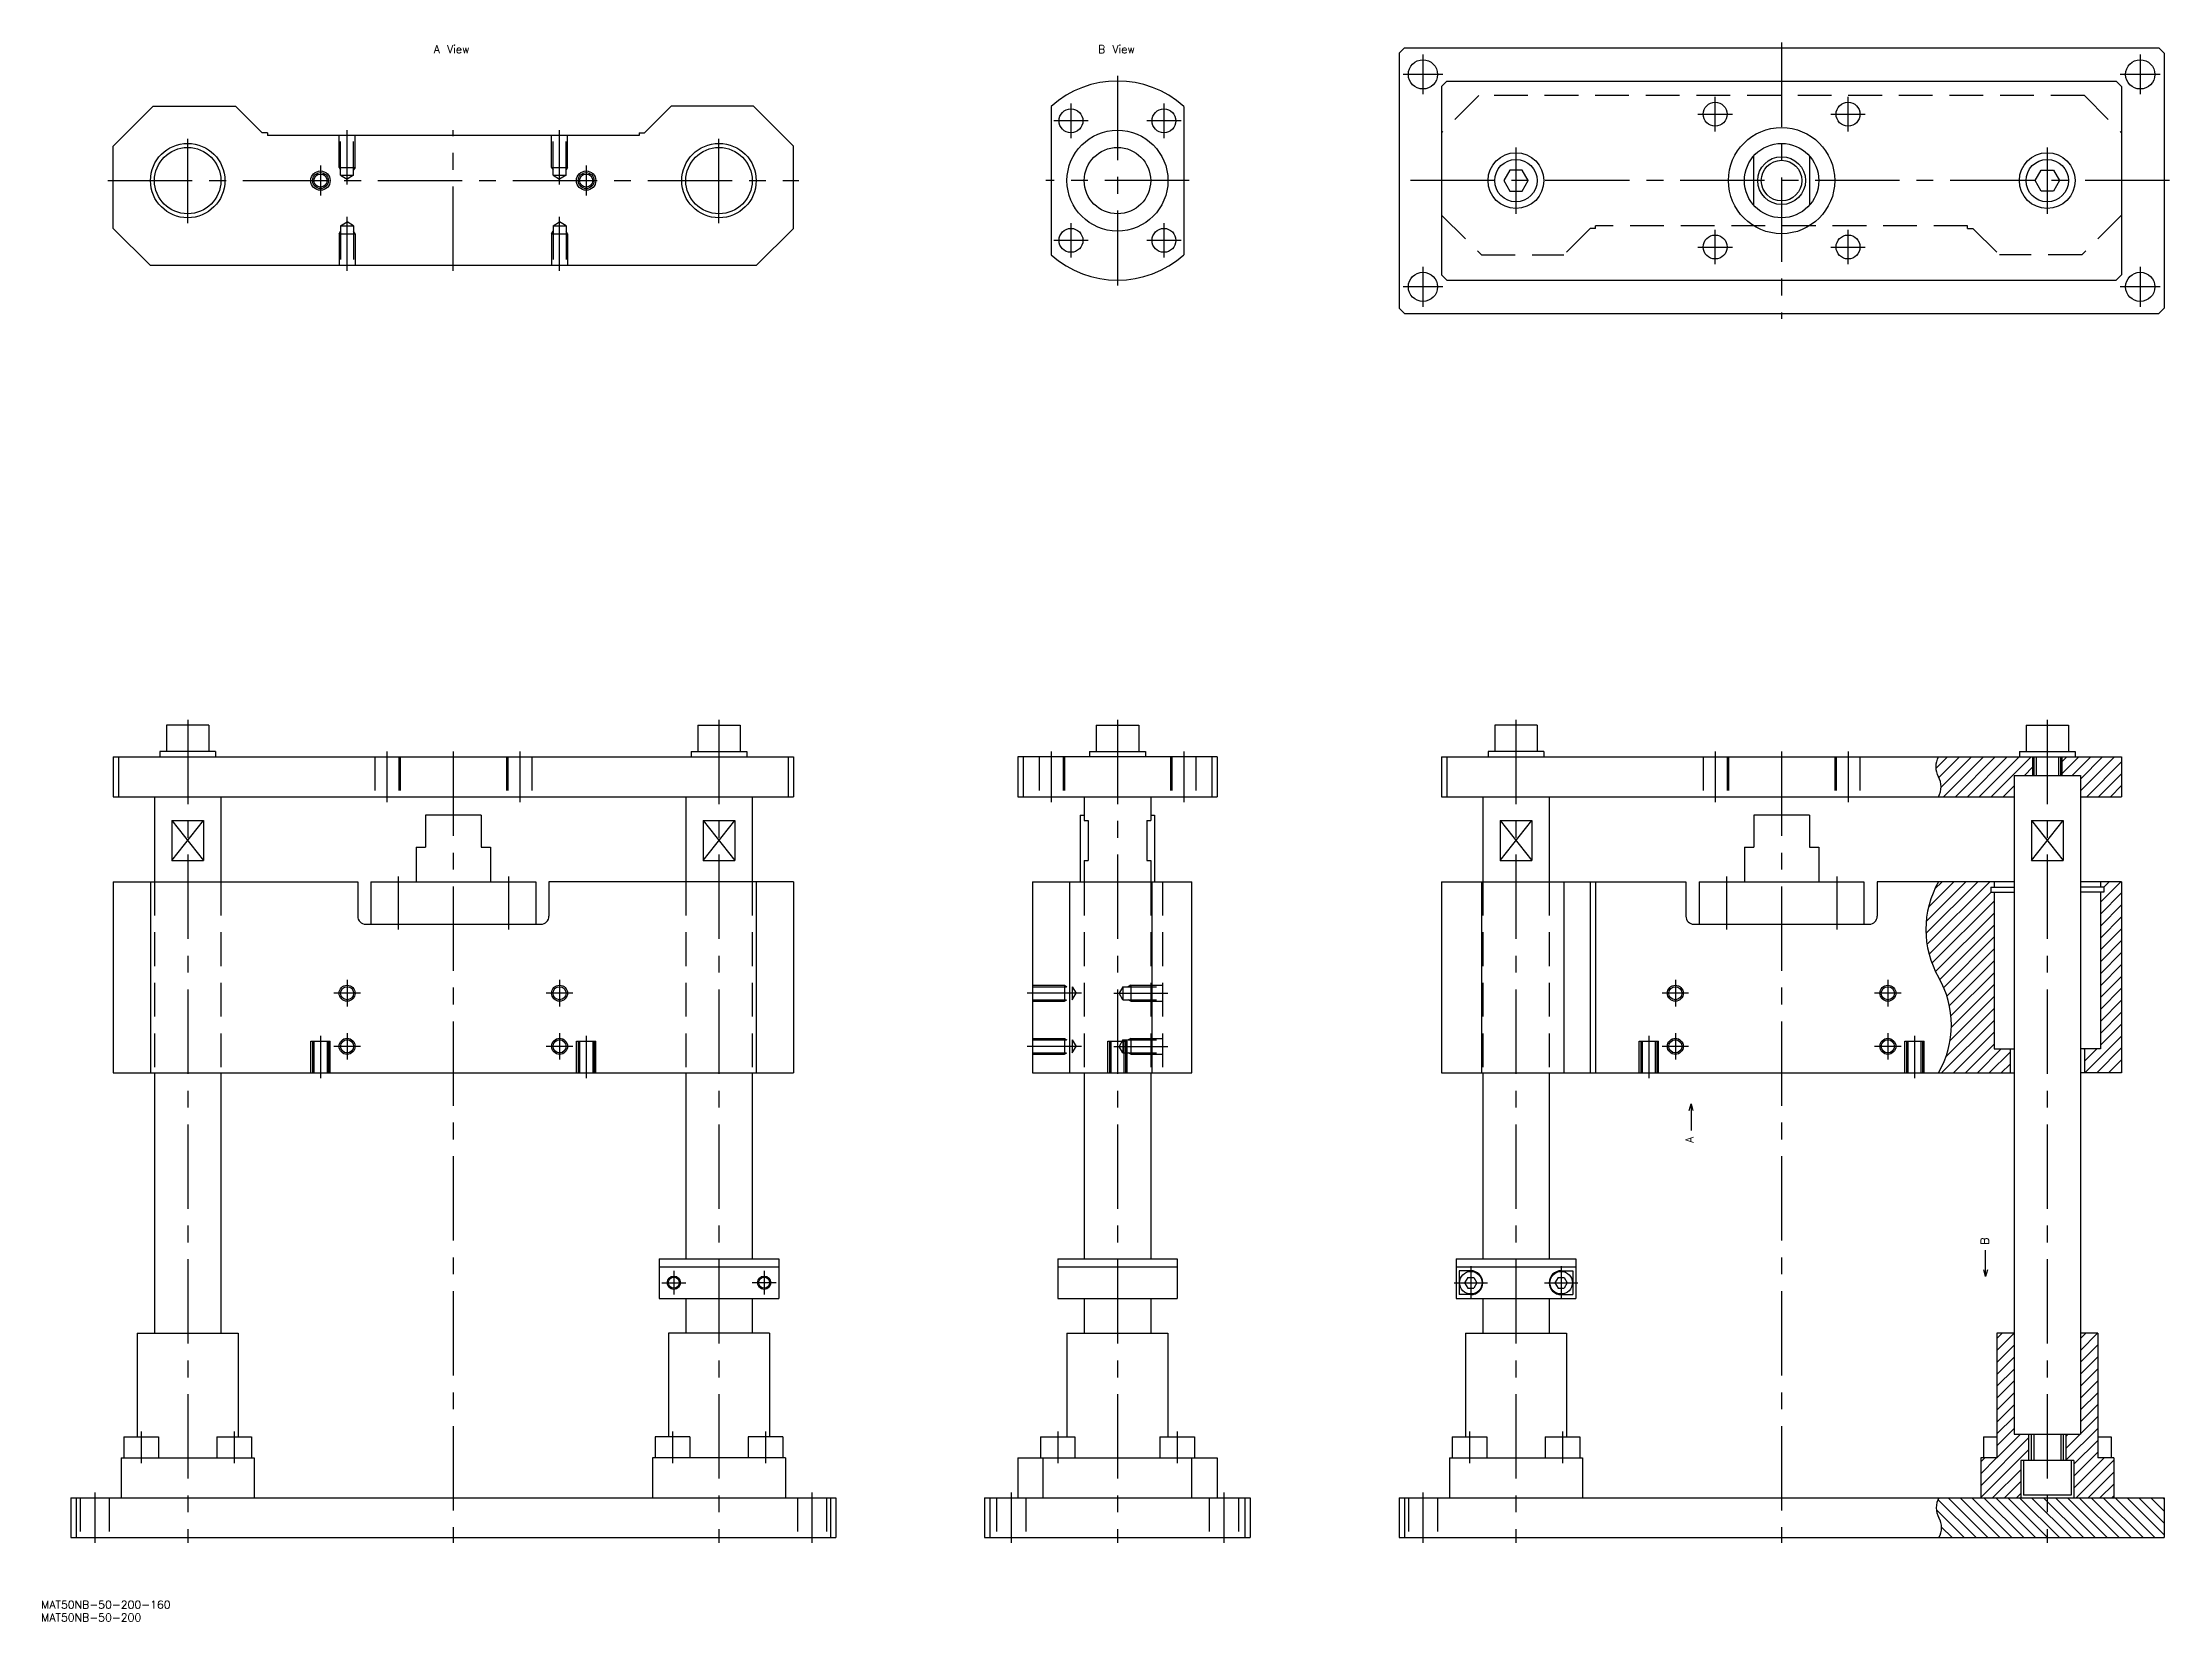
# Model space of a CAD drawing. Extents: x -405 to 396, y -543 to 52.
import ezdxf

# ---------------------------------------------------------------- set-up
doc = ezdxf.new("R2010")
doc.units = 0
doc.linetypes.add('CENTER', pattern=[50.8, 31.75, -6.35, 6.35, -6.35])
doc.linetypes.add('DASHED', pattern=[19.05, 12.7, -6.35])
doc.layers.get('0').update_dxf_attribs({"linetype": 'CONTINUOUS'})
doc.layers.add('CENTER', color=1, linetype='CENTER')
doc.styles.get("Standard").update_dxf_attribs({"font": 'txt.shx', "height": 3, "bigfont": 'bigfont.shx'})

# ---------------------------------------------------------------- blocks, each defined once
blk = doc.blocks.new('*U3')
at = {"color": 137, "linetype": 'CONTINUOUS'}
blk.add_text('A View', height=3, dxfattribs=at).set_placement((-257.37, 47.96))
blk = doc.blocks.new('*U4')
at = {"color": 137, "linetype": 'CONTINUOUS'}
blk.add_text('B View', height=3, dxfattribs=at).set_placement((-7.28, 47.96))
blk = doc.blocks.new('*U5')
at = {"color": 7, "linetype": 'CONTINUOUS'}
blk.add_text('MAT50NB-50-200-160', height=3, dxfattribs=at).set_placement((-405.15, -537.73))
blk = doc.blocks.new('*U6')
at = {"color": 7, "linetype": 'CONTINUOUS'}
blk.add_text('MAT50NB-50-200', height=3, dxfattribs=at).set_placement((-405.15, -542.56))
blk = doc.blocks.new('_OPEN30')
at = {"color": 0, "linetype": 'BYBLOCK'}
for p, q in [((-1, 0.27), (0, 0)), ((0, 0), (-1, -0.27)), ((0, 0), (-1, 0))]:
    blk.add_line(p, q, dxfattribs=at)
blk = doc.blocks.new('*U7')
at = {"color": 137, "linetype": 'CONTINUOUS'}
blk.add_lwpolyline([(326.79, -410.19), (326.79, -402.69)], dxfattribs=at)
at = {"color": 137, "linetype": 'CONTINUOUS', "xscale": 2.5, "yscale": 2.5, "zscale": 2.5, "rotation": 270}
blk.add_blockref('_OPEN30', (326.79, -412.69), dxfattribs=at)
blk = doc.blocks.new('*U8')
at = {"color": 137, "linetype": 'CONTINUOUS'}
blk.add_lwpolyline([(215.91, -350.19), (215.91, -357.69)], dxfattribs=at)
at = {"color": 137, "linetype": 'CONTINUOUS', "xscale": 2.5, "yscale": 2.5, "zscale": 2.5, "rotation": 90}
blk.add_blockref('_OPEN30', (215.91, -347.69), dxfattribs=at)
blk = doc.blocks.new('*U9')
at = {"color": 137, "linetype": 'CONTINUOUS'}
blk.add_text('A', height=3, rotation=90, dxfattribs=at).set_placement((216.83, -362.36))
blk = doc.blocks.new('*U10')
at = {"color": 137, "linetype": 'CONTINUOUS'}
blk.add_text('B', height=3, rotation=90, dxfattribs=at).set_placement((327.95, -400.7))

msp = doc.modelspace()

# ---------------------------------------------------------------- linework, layer by layer
at = {"color": 7, "linetype": 'CONTINUOUS'}
for p, q in [((106, 48), (108, 50)), ((108, 50), (392, 50)), ((392, 50), (394, 48)), ((106, 48), (106, -48)), ((394, 48), (394, -48)), ((122, 35.5), (124, 37.5)), ((122, 35.5), (122, -35.5)), ((124, 37.5), (376, 37.5)), ((378, 35.5), (376, 37.5)), ((378, 35.5), (378, -35.5)), ((-378, 13), (-363, 28)), ((-363, 28), (-332, 28)), ((-322, 18), (-332, 28)), ((-178, 18), (-168, 28)), ((-137, 28), (-168, 28)), ((-122, 13), (-137, 28)), ((-25, 27.95), (-25, -27.95)), ((25, 27.95), (25, -27.95)), ((-320, 18), (-322, 18)), ((-320, 18), (-320, 17)), ((-180, 17), (-320, 17)), ((-180, 18), (-178, 18)), ((-180, 18), (-180, 17)), ((-378, -18), (-378, 13)), ((-122, -18), (-122, 13)), ((239.5, -9.26), (239.5, 9.26)), ((260.5, 9.26), (260.5, -9.26)), ((147.71, 3.96), (145.43, 0)), ((145.43, 0), (147.71, -3.96)), ((152.29, 3.96), (147.71, 3.96)), ((154.58, 0), (152.29, 3.96)), ((345.42, 0), (347.71, 3.96)), ((347.71, 3.96), (352.29, 3.96)), ((352.29, 3.96), (354.57, 0)), ((354.57, 0), (352.29, -3.96)), ((147.71, -3.96), (152.29, -3.96)), ((152.29, -3.96), (154.58, 0)), ((347.71, -3.96), (345.42, 0)), ((352.29, -3.96), (347.71, -3.96)), ((-364, -32), (-378, -18)), ((-136, -32), (-122, -18)), ((-136, -32), (-364, -32)), ((122, -35.5), (124, -37.5)), ((124, -37.5), (376, -37.5)), ((378, -35.5), (376, -37.5)), ((106, -48), (108, -50)), ((394, -48), (392, -50)), ((108, -50), (392, -50)), ((-358, -204.99), (-358, -214.99)), ((-342, -204.99), (-358, -204.99)), ((-342, -204.99), (-342, -214.99)), ((-158, -204.99), (-158, -214.99)), ((-158, -204.99), (-142, -204.99)), ((-142, -204.99), (-142, -214.99)), ((-8, -204.99), (8, -204.99)), ((-8, -204.99), (-8, -214.99)), ((8, -204.99), (8, -214.99)), ((142, -204.99), (142, -214.99)), ((158, -204.99), (142, -204.99)), ((158, -204.99), (158, -214.99)), ((342, -204.99), (358, -204.99)), ((342, -204.99), (342, -214.99)), ((358, -204.99), (358, -214.99)), ((-339.5, -214.99), (-360.5, -214.99)), ((-360.5, -214.99), (-360.5, -216.99)), ((-339.5, -214.99), (-339.5, -216.99)), ((-160.5, -214.99), (-139.5, -214.99)), ((-160.5, -214.99), (-160.5, -216.99)), ((-139.5, -214.99), (-139.5, -216.99)), ((-10.5, -214.99), (10.5, -214.99)), ((-10.5, -214.99), (-10.5, -216.99)), ((10.5, -214.99), (10.5, -216.99)), ((160.5, -214.99), (139.5, -214.99)), ((139.5, -214.99), (139.5, -216.99)), ((160.5, -214.99), (160.5, -216.99)), ((339.5, -214.99), (360.5, -214.99)), ((339.5, -214.99), (339.5, -216.99)), ((360.5, -214.99), (360.5, -216.99)), ((-378, -216.99), (-122, -216.99)), ((-378, -216.99), (-378, -231.99)), ((-376, -216.99), (-376, -231.99)), ((-124, -216.99), (-124, -231.99)), ((-122, -216.99), (-122, -231.99)), ((-37.5, -216.99), (-37.5, -231.99)), ((37.5, -216.99), (-37.5, -216.99)), ((-35.5, -216.99), (-35.5, -231.99)), ((35.5, -216.99), (35.5, -231.99)), ((37.5, -216.99), (37.5, -231.99)), ((122, -216.99), (378, -216.99)), ((122, -216.99), (122, -231.99)), ((124, -216.99), (124, -231.99)), ((337.5, -223.99), (337.5, -471.99)), ((337.5, -223.99), (362.5, -223.99)), ((344.5, -216.99), (344.5, -223.99)), ((345, -216.99), (345, -223.99)), ((355, -216.99), (355, -223.99)), ((355.5, -216.99), (355.5, -223.99)), ((362.5, -223.99), (362.5, -471.99)), ((378, -216.99), (378, -231.99)), ((-378, -231.99), (-122, -231.99)), ((-362.5, -231.99), (-362.5, -263.99)), ((-337.5, -231.99), (-337.5, -263.99)), ((-162.5, -231.99), (-162.5, -263.99)), ((-137.5, -231.99), (-137.5, -263.99)), ((-37.5, -231.99), (37.5, -231.99)), ((-12.5, -231.99), (-12.5, -240.99)), ((12.5, -231.99), (12.5, -240.99)), ((122, -231.99), (337.5, -231.99)), ((137.5, -231.99), (137.5, -263.99)), ((162.5, -231.99), (162.5, -263.99)), ((362.5, -231.99), (378, -231.99)), ((-239.5, -238.99), (-260.5, -238.99)), ((-260.5, -238.99), (-260.5, -250.99)), ((-239.5, -238.99), (-239.5, -250.99)), ((-14, -238.99), (-14, -263.99)), ((-14, -238.99), (-12.5, -238.99)), ((12.5, -238.99), (14, -238.99)), ((14, -238.99), (14, -263.99)), ((260.5, -238.99), (239.5, -238.99)), ((239.5, -238.99), (239.5, -250.99)), ((260.5, -238.99), (260.5, -250.99)), ((-355.94, -240.99), (-344.06, -240.99)), ((-355.94, -240.99), (-355.94, -255.99)), ((-344.06, -240.99), (-344.06, -255.99)), ((-155.94, -240.99), (-144.06, -240.99)), ((-155.94, -240.99), (-155.94, -255.99)), ((-144.06, -240.99), (-144.06, -255.99)), ((-12.5, -240.99), (-11, -240.99)), ((-11, -240.99), (-11, -255.99)), ((11, -240.99), (11, -255.99)), ((11, -240.99), (12.5, -240.99)), ((144.06, -240.99), (144.06, -255.99)), ((144.06, -240.99), (155.94, -240.99)), ((155.94, -240.99), (155.94, -255.99)), ((344.06, -240.99), (344.06, -255.99)), ((344.06, -240.99), (355.94, -240.99)), ((355.94, -240.99), (355.94, -255.99)), ((-355.94, -255.99), (-344.06, -255.99)), ((-264, -250.99), (-264, -263.99)), ((-264, -250.99), (-260.5, -250.99)), ((-239.5, -250.99), (-236, -250.99)), ((-236, -250.99), (-236, -263.99)), ((-155.94, -255.99), (-144.06, -255.99)), ((-12.5, -255.99), (-12.5, -263.99)), ((-12.5, -255.99), (-11, -255.99)), ((11, -255.99), (12.5, -255.99)), ((12.5, -255.99), (12.5, -263.99)), ((144.06, -255.99), (155.94, -255.99)), ((236, -250.99), (236, -263.99)), ((236, -250.99), (239.5, -250.99)), ((260.5, -250.99), (264, -250.99)), ((264, -250.99), (264, -263.99)), ((344.06, -255.99), (355.94, -255.99)), ((-378, -263.99), (-378, -335.99)), ((-378, -263.99), (-286, -263.99)), ((-364, -263.99), (-364, -335.99)), ((-286, -263.99), (-286, -276.99)), ((-281, -263.99), (-219, -263.99)), ((-281, -263.99), (-281, -279.99)), ((-219, -263.99), (-219, -279.99)), ((-122, -263.99), (-214, -263.99)), ((-214, -263.99), (-214, -276.99)), ((-136, -263.99), (-136, -335.99)), ((-122, -263.99), (-122, -335.99)), ((-32, -263.99), (28, -263.99)), ((-32, -263.99), (-32, -335.99)), ((-18, -263.99), (-18, -335.99)), ((13, -335.99), (13, -263.99)), ((28, -335.99), (28, -263.99)), ((122, -263.99), (122, -335.99)), ((122, -263.99), (214, -263.99)), ((137, -263.99), (137, -335.99)), ((168, -263.99), (168, -335.99)), ((178, -263.99), (178, -335.99)), ((180, -263.99), (180, -335.99)), ((214, -263.99), (214, -276.99)), ((219, -263.99), (281, -263.99)), ((219, -263.99), (219, -279.99)), ((281, -263.99), (281, -279.99)), ((337.5, -263.99), (286, -263.99)), ((286, -263.99), (286, -276.99)), ((330, -263.99), (330, -265.99)), ((378, -263.99), (362.5, -263.99)), ((370, -263.99), (370, -265.99)), ((378, -263.99), (378, -335.99)), ((328.75, -265.99), (337.5, -265.99)), ((328.75, -265.99), (328.75, -267.99)), ((328.75, -267.99), (337.5, -267.99)), ((330, -267.99), (330, -326.99)), ((371.25, -265.99), (362.5, -265.99)), ((371.25, -267.99), (362.5, -267.99)), ((370, -267.99), (370, -326.99)), ((371.25, -265.99), (371.25, -267.99)), ((-283, -279.99), (-217, -279.99)), ((217, -279.99), (283, -279.99)), ((330, -326.99), (337.5, -326.99)), ((336, -326.99), (336, -335.99)), ((370, -326.99), (362.5, -326.99)), ((364, -326.99), (364, -335.99)), ((-378, -335.99), (-122, -335.99)), ((-362.5, -335.99), (-362.5, -433.99)), ((-337.5, -335.99), (-337.5, -433.99)), ((-162.5, -335.99), (-162.5, -405.99)), ((-137.5, -335.99), (-137.5, -405.99)), ((-32, -335.99), (28, -335.99)), ((-12.5, -335.99), (-12.5, -405.99)), ((12.5, -335.99), (12.5, -405.99)), ((122, -335.99), (337.5, -335.99)), ((137.5, -335.99), (137.5, -405.99)), ((162.5, -335.99), (162.5, -405.99)), ((378, -335.99), (362.5, -335.99)), ((-172.5, -405.99), (-127.5, -405.99)), ((-172.5, -405.99), (-172.5, -420.99)), ((-127.5, -405.99), (-127.5, -420.99)), ((-22.5, -405.99), (22.5, -405.99)), ((-22.5, -405.99), (-22.5, -420.99)), ((22.5, -405.99), (22.5, -420.99)), ((127.5, -405.99), (127.5, -420.99)), ((127.5, -405.99), (172.5, -405.99)), ((172.5, -405.99), (172.5, -420.99)), ((-172.5, -408.99), (-127.5, -408.99)), ((-22.5, -408.99), (22.5, -408.99)), ((127.5, -408.99), (172.5, -408.99)), ((128.62, -410.49), (128.62, -419.49)), ((133, -410.49), (128.62, -410.49)), ((131.85, -412.99), (130.69, -414.99)), ((130.69, -414.99), (131.85, -416.99)), ((131.85, -412.99), (134.15, -412.99)), ((134.15, -412.99), (135.31, -414.99)), ((135.31, -414.99), (134.15, -416.99)), ((165.85, -412.99), (164.69, -414.99)), ((164.69, -414.99), (165.85, -416.99)), ((165.85, -412.99), (168.15, -412.99)), ((167, -410.49), (171.38, -410.49)), ((168.15, -412.99), (169.31, -414.99)), ((169.31, -414.99), (168.15, -416.99)), ((171.38, -410.49), (171.38, -419.49)), ((-172.5, -420.99), (-127.5, -420.99)), ((-162.5, -420.99), (-162.5, -433.99)), ((-137.5, -420.99), (-137.5, -433.99)), ((-22.5, -420.99), (22.5, -420.99)), ((-12.5, -420.99), (-12.5, -433.99)), ((12.5, -420.99), (12.5, -433.99)), ((127.5, -420.99), (172.5, -420.99)), ((133, -419.49), (128.62, -419.49)), ((131.85, -416.99), (134.15, -416.99)), ((137.5, -420.99), (137.5, -433.99)), ((162.5, -420.99), (162.5, -433.99)), ((165.85, -416.99), (168.15, -416.99)), ((167, -419.49), (171.38, -419.49)), ((-369, -433.99), (-369, -472.99)), ((-369, -433.99), (-331, -433.99)), ((-331, -433.99), (-331, -472.99)), ((-169, -433.99), (-169, -472.99)), ((-131, -433.99), (-169, -433.99)), ((-131, -433.99), (-131, -472.99)), ((-19, -433.99), (19, -433.99)), ((-19, -433.99), (-19, -472.99)), ((19, -433.99), (19, -472.99)), ((131, -433.99), (131, -472.99)), ((131, -433.99), (169, -433.99)), ((169, -433.99), (169, -472.99)), ((331, -433.99), (331, -480.99)), ((337.5, -433.99), (331, -433.99)), ((369, -433.99), (362.5, -433.99)), ((369, -433.99), (369, -480.99)), ((337.5, -471.99), (362.5, -471.99)), ((343, -471.99), (343, -481.99)), ((344, -471.99), (344, -481.99)), ((356, -471.99), (356, -481.99)), ((357, -471.99), (357, -481.99)), ((-374, -472.99), (-361, -472.99)), ((-374, -472.99), (-374, -480.99)), ((-361, -472.99), (-361, -480.99)), ((-339, -472.99), (-326, -472.99)), ((-339, -472.99), (-339, -480.99)), ((-326, -472.99), (-326, -480.99)), ((-161, -472.99), (-174, -472.99)), ((-174, -472.99), (-174, -480.99)), ((-161, -472.99), (-161, -480.99)), ((-126, -472.99), (-139, -472.99)), ((-139, -472.99), (-139, -480.99)), ((-126, -472.99), (-126, -480.99)), ((-29, -472.99), (-16, -472.99)), ((-29, -472.99), (-29, -480.99)), ((-16, -472.99), (-16, -480.99)), ((16, -472.99), (29, -472.99)), ((16, -472.99), (16, -480.99)), ((29, -472.99), (29, -480.99)), ((126, -472.99), (139, -472.99)), ((126, -472.99), (126, -480.99)), ((139, -472.99), (139, -480.99)), ((161, -472.99), (174, -472.99)), ((161, -472.99), (161, -480.99)), ((174, -472.99), (174, -480.99)), ((326, -472.99), (331, -472.99)), ((326, -472.99), (326, -480.99)), ((369, -472.99), (374, -472.99)), ((374, -472.99), (374, -480.99)), ((-375, -480.99), (-325, -480.99)), ((-375, -480.99), (-375, -495.99)), ((-325, -480.99), (-325, -495.99)), ((-125, -480.99), (-175, -480.99)), ((-175, -480.99), (-175, -495.99)), ((-125, -480.99), (-125, -495.99)), ((-37.5, -480.99), (37.5, -480.99)), ((-37.5, -480.99), (-37.5, -495.99)), ((-27.95, -495.99), (-27.95, -480.99)), ((27.95, -495.99), (27.95, -480.99)), ((37.5, -480.99), (37.5, -495.99)), ((125, -480.99), (175, -480.99)), ((125, -480.99), (125, -495.99)), ((175, -480.99), (175, -495.99)), ((325, -480.99), (325, -495.99)), ((331, -480.99), (325, -480.99)), ((360, -481.99), (340, -481.99)), ((340, -481.99), (340, -495.99)), ((341, -481.99), (341, -494.99)), ((359, -481.99), (359, -494.99)), ((360, -481.99), (360, -495.99)), ((375, -480.99), (369, -480.99)), ((375, -480.99), (375, -495.99)), ((-394, -495.99), (-106, -495.99)), ((-394, -495.99), (-394, -510.99)), ((-392, -495.99), (-392, -510.99)), ((-108, -495.99), (-108, -510.99)), ((-106, -495.99), (-106, -510.99)), ((-50, -495.99), (50, -495.99)), ((-50, -495.99), (-50, -510.99)), ((-48, -495.99), (-48, -510.99)), ((48, -495.99), (48, -510.99)), ((50, -495.99), (50, -510.99)), ((106, -495.99), (394, -495.99)), ((106, -495.99), (106, -510.99)), ((108, -495.99), (108, -510.99)), ((359, -494.99), (341, -494.99)), ((394, -495.99), (394, -510.99)), ((-394, -510.99), (-106, -510.99)), ((-50, -510.99), (50, -510.99)), ((106, -510.99), (394, -510.99))]:
    msp.add_line(p, q, dxfattribs=at)
at = {"color": 3, "linetype": 'DASHED'}
for p, q in [((136, 32), (122, 18)), ((364, 32), (136, 32)), ((364, 32), (378, 18)), ((-293, 5), (-293, 17)), ((-292.46, 2), (-292.46, 17)), ((-287.54, 2), (-287.54, 17)), ((-287, 5), (-287, 17)), ((-213, 5), (-213, 17)), ((-212.46, 2), (-212.46, 17)), ((-207.54, 2), (-207.54, 17)), ((-207, 5), (-207, 17)), ((122, 18), (122, -13)), ((378, 18), (378, -13)), ((-293, 5), (-292.46, 4.06)), ((-293, 5), (-287, 5)), ((-292.46, 2), (-290, 0.58)), ((-292.46, 2), (-287.54, 2)), ((-287.54, 2), (-290, 0.58)), ((-287, 5), (-287.54, 4.06)), ((-213, 5), (-212.46, 4.06)), ((-213, 5), (-207, 5)), ((-212.46, 2), (-210, 0.58)), ((-212.46, 2), (-207.54, 2)), ((-207.54, 2), (-210, 0.58)), ((-207, 5), (-207.54, 4.06)), ((-292.46, -17), (-290, -15.58)), ((-287.54, -17), (-290, -15.58)), ((-212.46, -17), (-210, -15.58)), ((-207.54, -17), (-210, -15.58)), ((122, -13), (137, -28)), ((378, -13), (363, -28)), ((-293, -20), (-292.46, -19.06)), ((-293, -20), (-293, -32)), ((-293, -20), (-287, -20)), ((-292.46, -17), (-292.46, -32)), ((-292.46, -17), (-287.54, -17)), ((-287.54, -17), (-287.54, -32)), ((-287, -20), (-287.54, -19.06)), ((-287, -20), (-287, -32)), ((-213, -20), (-212.46, -19.06)), ((-213, -20), (-213, -32)), ((-213, -20), (-207, -20)), ((-212.46, -17), (-212.46, -32)), ((-212.46, -17), (-207.54, -17)), ((-207.54, -17), (-207.54, -32)), ((-207, -20), (-207.54, -19.06)), ((-207, -20), (-207, -32)), ((178, -18), (168, -28)), ((180, -18), (178, -18)), ((320, -17), (180, -17)), ((180, -18), (180, -17)), ((320, -18), (320, -17)), ((320, -18), (322, -18)), ((322, -18), (332, -28)), ((137, -28), (168, -28)), ((363, -28), (332, -28)), ((-279.5, -216.99), (-279.5, -231.99)), ((-270.5, -216.99), (-270.5, -231.99)), ((-270, -216.99), (-270, -231.99)), ((-230, -216.99), (-230, -231.99)), ((-229.5, -216.99), (-229.5, -231.99)), ((-220.5, -216.99), (-220.5, -231.99)), ((-29.5, -216.99), (-29.5, -231.99)), ((-20.5, -216.99), (-20.5, -231.99)), ((-20, -216.99), (-20, -231.99)), ((20, -216.99), (20, -231.99)), ((20.5, -216.99), (20.5, -231.99)), ((29.5, -216.99), (29.5, -231.99)), ((220.5, -216.99), (220.5, -231.99)), ((229.5, -216.99), (229.5, -231.99)), ((230, -216.99), (230, -231.99)), ((270, -216.99), (270, -231.99)), ((270.5, -216.99), (270.5, -231.99)), ((279.5, -216.99), (279.5, -231.99)), ((-362.5, -263.99), (-362.5, -335.99)), ((-337.5, -263.99), (-337.5, -335.99)), ((-162.5, -263.99), (-162.5, -335.99)), ((-137.5, -263.99), (-137.5, -335.99)), ((-12.5, -263.99), (-12.5, -335.99)), ((12.5, -263.99), (12.5, -335.99)), ((17, -263.99), (17, -335.99)), ((137.5, -263.99), (137.5, -335.99)), ((162.5, -263.99), (162.5, -335.99)), ((-32, -302.99), (-20, -302.99)), ((-32, -303.53), (-17, -303.53)), ((-20, -302.99), (-20, -308.99)), ((-20, -302.99), (-19.06, -303.53)), ((-17, -303.53), (-17, -308.45)), ((-17, -303.53), (-15.58, -305.99)), ((2, -303.53), (0.58, -305.99)), ((2, -303.53), (2, -308.45)), ((2, -303.53), (17, -303.53)), ((5, -302.99), (4.06, -303.53)), ((5, -302.99), (5, -308.99)), ((5, -302.99), (17, -302.99)), ((-32, -308.45), (-17, -308.45)), ((-32, -308.99), (-20, -308.99)), ((-20, -308.99), (-19.06, -308.45)), ((-17, -308.45), (-15.58, -305.99)), ((2, -308.45), (0.58, -305.99)), ((2, -308.45), (17, -308.45)), ((5, -308.99), (4.06, -308.45)), ((5, -308.99), (17, -308.99)), ((-303.65, -335.99), (-303.65, -323.99)), ((-303.65, -323.99), (-296.35, -323.99)), ((-303, -323.99), (-303, -335.99)), ((-302.46, -323.99), (-302.46, -335.99)), ((-297.54, -323.99), (-297.54, -335.99)), ((-297, -323.99), (-297, -335.99)), ((-296.35, -335.99), (-296.35, -323.99)), ((-203.65, -335.99), (-203.65, -323.99)), ((-203.65, -323.99), (-196.35, -323.99)), ((-203, -323.99), (-203, -335.99)), ((-202.46, -323.99), (-202.46, -335.99)), ((-197.54, -323.99), (-197.54, -335.99)), ((-197, -323.99), (-197, -335.99)), ((-196.35, -335.99), (-196.35, -323.99)), ((-32, -322.99), (-20, -322.99)), ((-32, -323.53), (-17, -323.53)), ((-20, -322.99), (-20, -328.99)), ((-20, -322.99), (-19.06, -323.53)), ((-17, -323.53), (-17, -328.45)), ((-17, -323.53), (-15.58, -325.99)), ((-17, -328.45), (-15.58, -325.99)), ((-3.65, -335.99), (-3.65, -323.99)), ((-3.65, -323.99), (3.65, -323.99)), ((-3, -323.99), (-3, -335.99)), ((-2.46, -323.99), (-2.46, -335.99)), ((2, -323.53), (0.58, -325.99)), ((2, -328.45), (0.58, -325.99)), ((2, -323.53), (2, -328.45)), ((2, -323.53), (17, -323.53)), ((2.46, -323.99), (2.46, -335.99)), ((3, -323.99), (3, -335.99)), ((3.65, -335.99), (3.65, -323.99)), ((5, -322.99), (4.06, -323.53)), ((5, -322.99), (5, -328.99)), ((5, -322.99), (17, -322.99)), ((196.35, -335.99), (196.35, -323.99)), ((196.35, -323.99), (203.65, -323.99)), ((197, -323.99), (197, -335.99)), ((197.54, -323.99), (197.54, -335.99)), ((202.46, -323.99), (202.46, -335.99)), ((203, -323.99), (203, -335.99)), ((203.65, -335.99), (203.65, -323.99)), ((296.35, -335.99), (296.35, -323.99)), ((296.35, -323.99), (303.65, -323.99)), ((297, -323.99), (297, -335.99)), ((297.54, -323.99), (297.54, -335.99)), ((302.46, -323.99), (302.46, -335.99)), ((303, -323.99), (303, -335.99)), ((303.65, -335.99), (303.65, -323.99)), ((-32, -328.45), (-17, -328.45)), ((-32, -328.99), (-20, -328.99)), ((-20, -328.99), (-19.06, -328.45)), ((2, -328.45), (17, -328.45)), ((5, -328.99), (4.06, -328.45)), ((5, -328.99), (17, -328.99)), ((-390.5, -495.99), (-390.5, -510.99)), ((-379.5, -495.99), (-379.5, -510.99)), ((-120.5, -495.99), (-120.5, -510.99)), ((-109.5, -495.99), (-109.5, -510.99)), ((-45.5, -495.99), (-45.5, -510.99)), ((-34.5, -495.99), (-34.5, -510.99)), ((34.5, -495.99), (34.5, -510.99)), ((45.5, -495.99), (45.5, -510.99)), ((109.5, -495.99), (109.5, -510.99)), ((120.5, -495.99), (120.5, -510.99))]:
    msp.add_line(p, q, dxfattribs=at)
at = {"color": 3, "linetype": 'CONTINUOUS'}
for p, q in [((308.06, -221.42), (312.48, -216.99)), ((309.19, -224.78), (316.97, -216.99)), ((310.04, -228.42), (321.46, -216.99)), ((310.95, -231.99), (325.95, -216.99)), ((315.44, -231.99), (330.44, -216.99)), ((319.93, -231.99), (334.93, -216.99)), ((324.42, -231.99), (339.42, -216.99)), ((328.91, -231.99), (343.91, -216.99)), ((341.4, -223.99), (344.5, -220.9)), ((345.81, -216.99), (345.81, -223.99)), ((354.19, -216.99), (354.19, -223.99)), ((355.5, -218.88), (357.38, -216.99)), ((355.5, -223.37), (361.87, -216.99)), ((359.36, -223.99), (366.36, -216.99)), ((362.5, -225.35), (370.85, -216.99)), ((362.5, -229.84), (375.34, -216.99)), ((364.84, -231.99), (378, -218.83)), ((369.33, -231.99), (378, -223.32)), ((333.4, -231.99), (337.5, -227.9)), ((373.82, -231.99), (378, -227.81)), ((-355.94, -255.99), (-344.06, -240.99)), ((-355.94, -240.99), (-344.06, -255.99)), ((-155.94, -255.99), (-144.06, -240.99)), ((-155.94, -240.99), (-144.06, -255.99)), ((144.06, -240.99), (155.94, -255.99)), ((144.06, -255.99), (155.94, -240.99)), ((344.06, -240.99), (355.94, -255.99)), ((344.06, -255.99), (355.94, -240.99)), ((304.32, -283.53), (323.85, -263.99)), ((304.42, -278.94), (319.36, -263.99)), ((304.73, -287.61), (328.34, -263.99)), ((305.28, -273.58), (314.87, -263.99)), ((307.71, -266.66), (310.38, -263.99)), ((370, -271.73), (377.74, -263.99)), ((371.25, -265.99), (373.25, -263.99)), ((305.51, -291.31), (328.84, -267.99)), ((306.61, -294.71), (330, -271.32)), ((370, -276.22), (378, -268.22)), ((307.96, -297.84), (330, -275.81)), ((370, -280.71), (378, -272.71)), ((370, -285.2), (378, -277.2)), ((309.54, -300.76), (330, -280.3)), ((311.01, -303.78), (330, -284.79)), ((370, -289.69), (378, -281.69)), ((370, -294.18), (378, -286.18)), ((312.23, -307.05), (330, -289.28)), ((313.17, -310.6), (330, -293.77)), ((370, -298.67), (378, -290.67)), ((370, -303.16), (378, -295.16)), ((313.76, -314.5), (330, -298.26)), ((313.92, -318.83), (330, -302.75)), ((370, -307.65), (378, -299.65)), ((370, -312.14), (378, -304.14)), ((311.95, -329.78), (330, -311.73)), ((313.47, -323.77), (330, -307.24)), ((370, -316.63), (378, -308.63)), ((310.23, -335.99), (330, -316.22)), ((370, -321.12), (378, -313.12)), ((370, -325.61), (378, -317.61)), ((314.72, -335.99), (330, -320.71)), ((319.21, -335.99), (330, -325.2)), ((323.7, -335.99), (332.7, -326.99)), ((328.19, -335.99), (336, -328.18)), ((364, -327.12), (364.13, -326.99)), ((364, -331.61), (368.62, -326.99)), ((364.11, -335.99), (378, -322.1)), ((368.6, -335.99), (378, -326.59)), ((332.68, -335.99), (336, -332.67)), ((373.09, -335.99), (378, -331.08)), ((377.58, -335.99), (378, -335.57)), ((331, -436.04), (333.05, -433.99)), ((331, -440.53), (337.5, -434.03)), ((331, -445.02), (337.5, -438.52)), ((362.5, -435.97), (364.48, -433.99)), ((362.5, -440.46), (368.97, -433.99)), ((362.5, -444.95), (369, -438.45)), ((331, -449.51), (337.5, -443.01)), ((331, -454), (337.5, -447.5)), ((362.5, -449.44), (369, -442.94)), ((362.5, -453.93), (369, -447.43)), ((331, -458.49), (337.5, -451.99)), ((362.5, -458.42), (369, -451.92)), ((331, -462.98), (337.5, -456.48)), ((331, -467.47), (337.5, -460.97)), ((362.5, -462.91), (369, -456.41)), ((362.5, -467.4), (369, -460.9)), ((331, -471.96), (337.5, -465.46)), ((331, -476.45), (337.5, -469.95)), ((331, -480.94), (339.95, -471.99)), ((344.95, -471.99), (344.95, -481.99)), ((355.05, -471.99), (355.05, -481.99)), ((357, -481.88), (369, -469.88)), ((357, -472.9), (357.91, -471.99)), ((357, -477.39), (362.4, -471.99)), ((362.5, -471.89), (369, -465.39)), ((325, -491.43), (343, -473.43)), ((325, -495.92), (343, -477.92)), ((360, -483.37), (369, -474.37)), ((360, -487.86), (369, -478.86)), ((325, -482.45), (326.46, -480.99)), ((325, -486.94), (330.95, -480.99)), ((329.42, -495.99), (340, -485.41)), ((360, -492.35), (371.36, -480.99)), ((360.85, -495.99), (375, -481.84)), ((365.34, -495.99), (375, -486.33)), ((327.67, -510.99), (312.67, -495.99)), ((332.16, -510.99), (317.16, -495.99)), ((336.65, -510.99), (321.65, -495.99)), ((341.14, -510.99), (326.14, -495.99)), ((345.63, -510.99), (330.63, -495.99)), ((333.91, -495.99), (340, -489.9)), ((350.12, -510.99), (335.12, -495.99)), ((338.4, -495.99), (340, -494.39)), ((354.61, -510.99), (339.61, -495.99)), ((359.1, -510.99), (344.1, -495.99)), ((363.59, -510.99), (348.59, -495.99)), ((368.08, -510.99), (353.08, -495.99)), ((372.57, -510.99), (357.57, -495.99)), ((377.06, -510.99), (362.06, -495.99)), ((381.55, -510.99), (366.55, -495.99)), ((369.83, -495.99), (375, -490.82)), ((386.04, -510.99), (371.04, -495.99)), ((374.32, -495.99), (375, -495.31)), ((390.53, -510.99), (375.53, -495.99)), ((394, -509.97), (380.02, -495.99)), ((394, -505.48), (384.51, -495.99)), ((394, -500.99), (389, -495.99)), ((394, -496.5), (393.49, -495.99)), ((318.69, -510.99), (308.26, -500.56)), ((323.18, -510.99), (308.87, -496.68)), ((314.2, -510.99), (310.22, -507.01))]:
    msp.add_line(p, q, dxfattribs=at)
at = {"color": 7, "linetype": 'CONTINUOUS'}
for centre, radius in [((115, 40), 5.5), ((385, 40), 5.5), ((-17.5, 22.5), 4.5), ((17.5, 22.5), 4.5), ((225, 25), 4.5), ((275, 25), 4.5), ((0, 0), 19), ((250, 0), 20), ((-350, 0), 14), ((-350, 0), 12.5), ((-150, 0), 14), ((-150, 0), 12.5), ((0, 0), 12.5), ((150, 0), 10.5), ((250, 0), 14), ((350, 0), 10.5), ((-300, 0), 3.65), ((-300, 0), 2.46), ((-200, 0), 3.65), ((-200, 0), 2.46), ((150, 0), 8), ((250, 0), 7.65), ((350, 0), 8), ((-17.5, -22.5), 4.5), ((17.5, -22.5), 4.5), ((225, -25), 4.5), ((275, -25), 4.5), ((115, -40), 5.5), ((385, -40), 5.5), ((-290, -305.99), 2.46), ((-210, -305.99), 2.46), ((210, -305.99), 2.46), ((290, -305.99), 2.46), ((-290, -325.99), 2.46), ((-210, -325.99), 2.46), ((210, -325.99), 2.46), ((290, -325.99), 2.46), ((-167, -414.99), 2.07), ((-133, -414.99), 2.07), ((133, -414.99), 4.25), ((167, -414.99), 4.25)]:
    msp.add_circle(centre, radius, dxfattribs=at)
at = {"color": 3, "linetype": 'CONTINUOUS'}
for centre, radius in [((250, 0), 9), ((-300, 0), 3), ((-200, 0), 3), ((-290, -305.99), 3), ((-210, -305.99), 3), ((210, -305.99), 3), ((290, -305.99), 3), ((-290, -325.99), 3), ((-210, -325.99), 3), ((210, -325.99), 3), ((290, -325.99), 3), ((-167, -414.99), 2.5), ((-133, -414.99), 2.5)]:
    msp.add_circle(centre, radius, dxfattribs=at)
at = {"color": 7, "linetype": 'CONTINUOUS'}
for centre, radius, start, end in [((0, 0), 37.5, 48.18969, 131.81031), ((0, 0), 37.5, 228.18969, 311.81031), ((-283, -276.99), 3, 180, 270), ((-217, -276.99), 3, 270, 0), ((217, -276.99), 3, 180, 270), ((283, -276.99), 3, 270, 0), ((133, -414.99), 4.5, 270, 90), ((167, -414.99), 4.5, 90, 270)]:
    msp.add_arc(centre, radius, start, end, dxfattribs=at)
at = {"color": 3, "linetype": 'CONTINUOUS'}
for centre, radius, start, end in [((315.53, -220.74), 7.5, 150, 210), ((302.54, -228.24), 7.5, 330.00003, 29.99999), ((340.29, -281.99), 36, 150, 210), ((277.93, -317.99), 36, 330.00003, 29.99999), ((315.71, -499.74), 7.5, 150, 210), ((302.72, -507.24), 7.5, 330.00003, 29.99999)]:
    msp.add_arc(centre, radius, start, end, dxfattribs=at)
at = {"layer": 'CENTER', "color": 1, "linetype": 'CENTER'}
for p, q in [((250, 52), (250, -52)), ((115, 47.5), (115, 32.5)), ((385, 47.5), (385, 32.5)), ((0, 39.5), (0, -39.5)), ((122.5, 40), (107.5, 40)), ((392.5, 40), (377.5, 40)), ((-17.5, 29), (-17.5, 16)), ((17.5, 29), (17.5, 16)), ((218.5, 25), (231.5, 25)), ((225, 18.5), (225, 31.5)), ((268.5, 25), (281.5, 25)), ((275, 18.5), (275, 31.5)), ((-290, -1.42), (-290, 19)), ((-250, -34), (-250, 19)), ((-210, -1.42), (-210, 19)), ((-11, 22.5), (-24, 22.5)), ((24, 22.5), (11, 22.5)), ((-350, -16), (-350, 16)), ((-150, -16), (-150, 16)), ((150, 12.5), (150, -12.5)), ((350, 12.5), (350, -12.5)), ((-380, 0), (-120, 0)), ((-300, 5.65), (-300, -5.65)), ((-200, 5.65), (-200, -5.65)), ((27, 0), (-27, 0)), ((396, 0), (104, 0)), ((-290, -34), (-290, -13.58)), ((-210, -34), (-210, -13.58)), ((-17.5, -16), (-17.5, -29)), ((17.5, -16), (17.5, -29)), ((-11, -22.5), (-24, -22.5)), ((24, -22.5), (11, -22.5)), ((225, -31.5), (225, -18.5)), ((275, -31.5), (275, -18.5)), ((218.5, -25), (231.5, -25)), ((268.5, -25), (281.5, -25)), ((122.5, -40), (107.5, -40)), ((115, -32.5), (115, -47.5)), ((392.5, -40), (377.5, -40)), ((385, -32.5), (385, -47.5)), ((-350, -202.99), (-350, -512.99)), ((-150, -202.99), (-150, -512.99)), ((0, -202.99), (0, -512.99)), ((150, -202.99), (150, -512.99)), ((350, -202.99), (350, -512.99)), ((-275, -214.99), (-275, -233.99)), ((-250, -214.99), (-250, -512.99)), ((-225, -214.99), (-225, -233.99)), ((-25, -214.99), (-25, -233.99)), ((25, -214.99), (25, -233.99)), ((225, -214.99), (225, -233.99)), ((250, -214.99), (250, -512.99)), ((275, -214.99), (275, -233.99)), ((-270.78, -261.99), (-270.78, -281.99)), ((-229.22, -261.99), (-229.22, -281.99)), ((229.22, -261.99), (229.22, -281.99)), ((270.78, -261.99), (270.78, -281.99)), ((-290, -300.99), (-290, -310.99)), ((-210, -300.99), (-210, -310.99)), ((210, -300.99), (210, -310.99)), ((290, -300.99), (290, -310.99)), ((-285, -305.99), (-295, -305.99)), ((-205, -305.99), (-215, -305.99)), ((-13.58, -305.99), (-34, -305.99)), ((-1.42, -305.99), (19, -305.99)), ((215, -305.99), (205, -305.99)), ((295, -305.99), (285, -305.99)), ((-300, -321.99), (-300, -337.99)), ((-285, -325.99), (-295, -325.99)), ((-290, -320.99), (-290, -330.99)), ((-205, -325.99), (-215, -325.99)), ((-210, -320.99), (-210, -330.99)), ((-200, -321.99), (-200, -337.99)), ((-13.58, -325.99), (-34, -325.99)), ((-1.42, -325.99), (19, -325.99)), ((0, -323.99), (0, -335.99)), ((200, -321.99), (200, -337.99)), ((215, -325.99), (205, -325.99)), ((210, -320.99), (210, -330.99)), ((295, -325.99), (285, -325.99)), ((290, -320.99), (290, -330.99)), ((300, -321.99), (300, -337.99)), ((-171.5, -414.99), (-162.5, -414.99)), ((-167, -410.49), (-167, -419.49)), ((-128.5, -414.99), (-137.5, -414.99)), ((-133, -410.49), (-133, -419.49)), ((126.75, -414.99), (139.25, -414.99)), ((133, -408.74), (133, -421.24)), ((160.75, -414.99), (173.25, -414.99)), ((167, -408.74), (167, -421.24)), ((-367.5, -470.99), (-367.5, -482.99)), ((-332.5, -470.99), (-332.5, -482.99)), ((-167.5, -470.99), (-167.5, -482.99)), ((-132.5, -470.99), (-132.5, -482.99)), ((-22.5, -470.99), (-22.5, -482.99)), ((22.5, -470.99), (22.5, -482.99)), ((132.5, -470.99), (132.5, -482.99)), ((167.5, -470.99), (167.5, -482.99)), ((-385, -493.99), (-385, -512.99)), ((-115, -493.99), (-115, -512.99)), ((-40, -493.99), (-40, -512.99)), ((40, -493.99), (40, -512.99)), ((115, -493.99), (115, -512.99))]:
    msp.add_line(p, q, dxfattribs=at)

# ---------------------------------------------------------------- block references
at = {"color": 7, "linetype": 'CONTINUOUS'}
for name in ['*U3', '*U4', '*U8', '*U9', '*U10', '*U7', '*U5', '*U6']:
    msp.add_blockref(name, (0, 0), dxfattribs=at)

doc.saveas('drawing.dxf')
